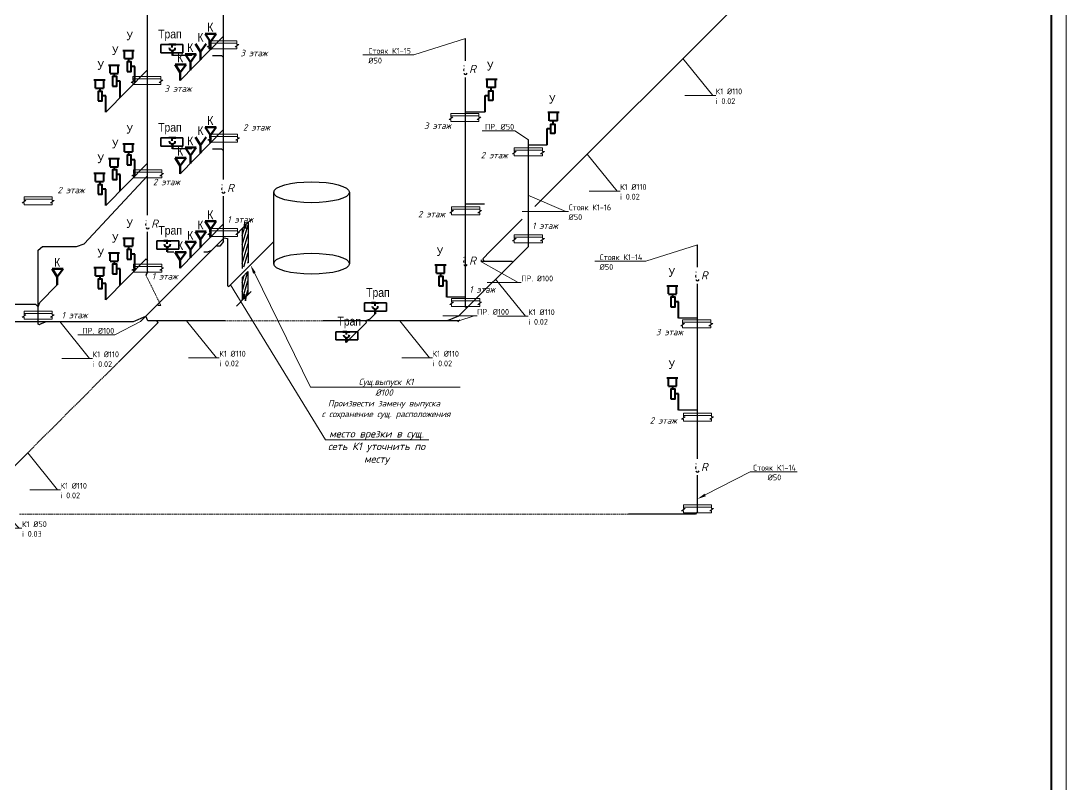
# Model space of a CAD drawing. Header units: millimetres. Extents: x -10178924 to 11692288, y -947381 to 58396.
# Drawn here: x -89466 to -53592, y -83167 to -56970 of the extents above; entities that cross this region are included whole.
import ezdxf
from ezdxf import colors
from ezdxf.entities.mleader import LeaderData, LeaderLine
from ezdxf.math import Vec2, Vec3

# ---------------------------------------------------------------- set-up
doc = ezdxf.new("R2010")
doc.units = ezdxf.units.MM
doc.linetypes.add('0000$0$__output[1-19]_edge001$0$DGN Style 3', pattern=[65.510846, 46.793461, -18.717385])
for name, color, linetype, lineweight in [('!К1', 32, 'Continuous', 30), ('_0', 7, 'Continuous', 25), ('_канализация', 7, 'Continuous', 70), ('Выноски ВК', 7, 'Continuous', 0), ('К1ку', 244, 'Continuous', 35), ('Перекрытие ВК', 7, 'Continuous', 20)]:
    doc.layers.add(name, color=color, linetype=linetype, lineweight=lineweight)
for name, color, linetype in [('_надписи канализация', 7, 'Continuous'), ('_надписи_вода', 7, 'Continuous'), ('PDF _Ramka', 7, 'Continuous'), ('сети', 3, 'Continuous'), ('Текст', 7, 'Continuous')]:
    doc.layers.add(name, color=color, linetype=linetype)
doc.styles.add('PDF ISOCPEUR', font='isocpeur.ttf')
doc.styles.add('STANDART2', font='arial.ttf')
doc.styles.add('ОЛЬГА', font='isocpeui.ttf', dxfattribs={"height": 280})

# ---------------------------------------------------------------- blocks, each defined once
blk = doc.blocks.new('dj plocica')
at = {"lineweight": 13}
for p, q in [((35.4, 0), (-35.4, 0)), ((-35.4, -9.2), (-35.4, 0)), ((35.4, -9.2), (35.4, 0)), ((-30.5, -9.2), (-39.8, -15.1)), ((-39.8, -15.1), (-35.4, -15.1)), ((-35.4, -5.8), (35.3, -5.8)), ((-35.4, -9.2), (-30.5, -9.2)), ((-35.4, -15.1), (-35.4, -20)), ((35.4, -20), (-35.4, -20)), ((40.2, -9.2), (30.9, -15.1)), ((30.9, -15.1), (35.4, -15.1)), ((35.4, -9.2), (40.2, -9.2)), ((35.4, -15.1), (35.4, -20))]:
    blk.add_line(p, q, dxfattribs=at)
blk = doc.blocks.new('Рамка')
at = {"layer": 'PDF _Ramka', "lineweight": 20}
blk.add_lwpolyline([(100287, -596749), (100287, -512657), (-18603, -512657), (-18603, -596749)], close=True, dxfattribs=at)
at = {"layer": 'PDF _Ramka', "lineweight": 40}
blk.add_lwpolyline([(99787, -513153), (-16604, -513153), (-16604, -596246), (99787, -596246)], close=True, dxfattribs=at)
blk = doc.blocks.new('_None')

msp = doc.modelspace()

# ---------------------------------------------------------------- hatches: boundary and pattern name
at = {"layer": '_надписи канализация'}
h = msp.add_hatch(dxfattribs=at)
h.set_pattern_fill('ANSI31', color=256, scale=50, angle=-75, style=0)
h.set_pattern_definition([(73.833235, (-196103.43, -176135.92), (-97.214124, -17.839124), [])])
h.paths.add_polyline_path([(-81738.9, -63959.5), (-81669.1, -63889.7), (-81669.1, -65268.9), (-81869.3, -65469), (-81869.3, -64089.9), (-81792.3, -64012.9), (-81776.9, -63872.3), (-81762.8, -64024.6), (-81762.8, -64050.9)])
h.paths.add_polyline_path([(-81873.5, -65773.2), (-81673.4, -65573.1), (-81673.2, -65573), (-81673.4, -66361.3), (-81744.6, -66431.5), (-81776.7, -66342), (-81796.5, -66484.4), (-81873.5, -66561.5)])

# ---------------------------------------------------------------- linework, layer by layer
at = {"layer": '!К1'}
for p, q in [((-63806, -55322.6), (-71828.6, -63345)), ((-83998.4, -59011.9, 1788.3), (-82509.2, -57494.4)), ((-83604.1, -58156.2), (-84265.9, -58156.2)), ((-86552, -60107.8, 1724.7), (-85115.7, -58644.3)), ((-74202.4, -60089.7, -0.2), (-73528.9, -60089.7, -0.2)), ((-83998.3, -62215.4, 1788.3), (-82509, -60698)), ((-72047.9, -61228.9), (-71400.2, -61228.9)), ((-83604.1, -61359.7), (-84265.9, -61359.7)), ((-86552, -63311.4, 1724.7), (-85115.7, -61847.8)), ((-74202.4, -63252.1), (-73554.7, -63252.1)), ((-72264.9, -63781.3), (-73360.9, -64877.2)), ((-83998.3, -65453.1, 1788.3), (-82509, -63935.6)), ((-82873.5, -64805), (-82489.9, -64421.3)), ((-82334.5, -66084.9), (-80789.8, -64540.2)), ((-85355.8, -67291), (-82873.5, -64805)), ((-84443.1, -64895.1), (-84214.1, -64895.1)), ((-83186.7, -64895.1), (-83044, -64895.1)), ((-83044, -64895.1), (-82906.9, -64838.3)), ((-82740.9, -64703), (-82750.6, -64682.1)), ((-82642.8, -64703), (-82740.9, -64703)), ((-72047.9, -64708.4), (-74440.6, -67101.1)), ((-73360.9, -64877.2), (-73615.4, -65131.8)), ((-86552, -66549, 1724.7), (-85171.8, -65142.6, 67.3)), ((-73697.4, -65215.3), (-72609.6, -65215.2)), ((-73615.4, -65131.8), (-73580.9, -65215.3)), ((-72609.6, -65215.2), (-72593.5, -65254.1)), ((-88813.8, -66637.2, 2760.3), (-88219.2, -66031.2, 2046.2)), ((-84766.8, -66743.6), (-84780.1, -66711.5)), ((-74202.4, -66457.7), (-74850.1, -66457.7)), ((-84658.1, -66743.6), (-84766.8, -66743.6)), ((-77311.7, -67029.5), (-77489.9, -67207.7)), ((-93229.2, -67284.7), (-85598.5, -67284.6)), ((-88823.5, -67398.9, 957.6), (-88797.3, -67373.3)), ((-88797.3, -67373.3), (-88583.2, -67284.6)), ((-86104.1, -68667.7), (-84758.1, -67321.7)), ((-85598.5, -67284.6), (-85173.1, -67108.4)), ((-85109, -67263.2), (-85173.1, -67108.4)), ((-82452.3, -67263.2), (-85109, -67263.2)), ((-74437.1, -67263.1), (-79086.5, -67263.2)), ((-78296.3, -68014.6), (-77600.9, -67319.3)), ((-77489.9, -67207.7), (-77624.1, -67263.2)), ((-77600.9, -67319.3), (-77624.1, -67263.2)), ((-74440.6, -67101.1), (-74831.8, -67263.1)), ((-66244.8, -67172.6, -0.2), (-66892.5, -67172.6, -0.2)), ((-66244.8, -70334.9), (-66892.5, -70334.9)), ((-93798.7, -76362.2), (-89231.7, -71795.2)), ((-66310, -73901.5), (-68609.6, -73901.5))]:
    msp.add_line(p, q, dxfattribs=at)
for points in [[(-82509.2, -57927.4), (-82509.2, -54723.9)], [(-85115.9, -59150.1), (-85115.9, -55946.5)], [(-74202.6, -60421.8), (-74202.6, -57575.8)], [(-82509, -61131), (-82509, -57927.4)], [(-82894.5, -58156.2), (-82577, -58156.2), (-82509, -58226.8)], [(-85115.7, -62353.6), (-85115.7, -59150.1)], [(-74202.4, -63625.4), (-74202.4, -60421.8)], [(-82509, -64545.8), (-82509, -61131)], [(-72047.9, -61602.3), (-72047.9, -61056.9)], [(-82894.5, -61359.7), (-82577, -61359.7), (-82509, -61430.4)], [(-72047.9, -64708.4), (-72047.9, -61602.3)], [(-85115.7, -65557.2), (-85115.7, -62353.6)], [(-82509, -64545.8), (-82642.8, -64703)], [(-82489.9, -64421.3), (-82379.4, -64442.5), (-82379.4, -66063.8), (-82334.5, -66084.9)], [(-66245, -67504.7), (-66245, -64658.7)], [(-73662.1, -65179.9), (-73732.8, -65250.6)], [(-85115.9, -65591.3), (-85179.5, -65683.1)], [(-85115.7, -65557.2), (-85115.9, -65591.3)], [(-74202.4, -66793.8), (-74146.7, -66807.2)], [(-74202.4, -66863.1), (-74202.4, -66862.9)], [(-84758.1, -67321.7), (-84805.7, -67263.2)], [(-74401.7, -67227.8), (-74472.5, -67298.5)], [(-66244.8, -70708.3), (-66244.8, -67504.7)], [(-66244.8, -73812.7), (-66244.8, -70708.3)], [(-66244.8, -73812.7), (-66310, -73901.5)]]:
    msp.add_lwpolyline(points, dxfattribs=at)
for points, elevation in [([(-88874.8, -64838.6), (-88726.9, -64713.3)], 2833.4), ([(-88874.8, -67376.8), (-88874.8, -64838.6)], 2833.4), ([(-88726.9, -64713.3), (-87552.4, -64713.3)], 2833.4), ([(-87552.4, -64713.3), (-87289.7, -64625.4)], 2833.4), ([(-85171.8, -65142.6), (-85115.7, -65206.3)], 67.3), ([(-88958.2, -66699.3), (-91471.2, -66699.3)], 2833.4), ([(-88874.8, -66782.9), (-88958.2, -66699.3)], 2833.4), ([(-88874.8, -66782.9), (-88813.8, -66637.2)], 2833.4), ([(-88823.5, -67398.9), (-88874.8, -67376.8)], 957.6)]:
    msp.add_lwpolyline(points, dxfattribs=dict(at, elevation=elevation))
at = {"layer": '!К1', "color": 7, "linetype": '0000$0$__output[1-19]_edge001$0$DGN Style 3', "lineweight": 13, "true_color": 0xffffff}
for points in [[(-85179.5, -65683.1), (-84658.1, -66743.6)], [(-82452.3, -67263.2), (-79086.5, -67263.2)], [(-86104.1, -68667.7), (-89231.7, -71795.2)], [(-89515.6, -73901.5), (-68609.6, -73901.5)]]:
    msp.add_lwpolyline(points, dxfattribs=at)
at = {"layer": '!К1'}
for centre in [(-74202.6, -58649.3), (-82509, -62732.8), (-85115.7, -63955.4), (-74202.4, -65227.2), (-66245, -65732.2), (-66244.8, -72310.1)]:
    msp.add_circle(centre, 56.6, dxfattribs=at)
for centre in [(-74202.6, -58481.5), (-82509, -62565), (-85115.7, -63787.6), (-74202.4, -65059.4), (-66245, -65564.4), (-66244.8, -72142.3)]:
    msp.add_arc(centre, 57.1, 191.71386, 348.28614, dxfattribs=at)
at = {"color": 3, "lineweight": 70}
for p, q in [((-82963.7, -57957.6, 545.8), (-82963.7, -57685.1, 545.8)), ((-83302.1, -58302.3, 952.1), (-83302.1, -58029.9, 952.1)), ((-83650.2, -58657.1, 1370.2), (-83650.2, -58384.7, 1370.2)), ((-83998.4, -59011.9, 1788.3), (-83998.4, -58739.5, 1788.3)), ((-82963.6, -61161.1, 545.8), (-82963.6, -60888.7, 545.8)), ((-83301.9, -61505.9, 952.1), (-83301.9, -61233.5, 952.1)), ((-83650.1, -61860.7, 1370.2), (-83650.1, -61588.3, 1370.2)), ((-83998.3, -62215.4, 1788.3), (-83998.3, -61943, 1788.3)), ((-82963.6, -64398.8, 545.8), (-82963.6, -64126.3, 545.8)), ((-83301.9, -64743.5, 952.1), (-83301.9, -64471.1, 952.1)), ((-83650.1, -65098.3, 1370.2), (-83650.1, -64825.9, 1370.2)), ((-83998.3, -65453.1, 1788.3), (-83998.3, -65180.7, 1788.3)), ((-88219.2, -66031.2, 2046.2), (-88219.2, -65758.8, 2046.2))]:
    msp.add_line(p, q, dxfattribs=at)
at = {"color": 3, "lineweight": 40}
for p, q in [((-84148.8, -57779.3), (-84386.9, -57779.3)), ((-84287.1, -57779.3), (-84148.8, -57779.3)), ((-84268.5, -57879.1), (-84268.5, -57779.3)), ((-84148.8, -60982.9), (-84386.9, -60982.9)), ((-84287.1, -60982.9), (-84148.8, -60982.9)), ((-84268.5, -61082.6), (-84268.5, -60982.9)), ((-84421.9, -64518.3), (-84560.1, -64518.3)), ((-84560.1, -64518.3), (-84322.1, -64518.3)), ((-84440.4, -64618.1), (-84440.4, -64518.3)), ((-77290.6, -66652.6), (-77428.8, -66652.6)), ((-77428.8, -66652.6), (-77190.8, -66652.6)), ((-77309.1, -66752.4), (-77309.1, -66652.6)), ((-78275.1, -67637.8), (-78413.3, -67637.8)), ((-78413.3, -67637.8), (-78175.3, -67637.8)), ((-78293.6, -67737.5), (-78293.6, -67637.8))]:
    msp.add_line(p, q, dxfattribs=at)
at = {"color": 3, "lineweight": 70, "ltscale": 14.285714}
for p, q in [((-84265.9, -58156.2), (-84265.9, -57990)), ((-84265.9, -61359.7), (-84265.9, -61193.6)), ((-84443.1, -64895.1), (-84443.1, -64729)), ((-77311.7, -67029.5), (-77311.7, -66863.3)), ((-78296.3, -68014.6), (-78296.3, -67848.4))]:
    msp.add_line(p, q, dxfattribs=at)
for p, q in [((-80789.8, -65303.1), (-80789.8, -62852.9)), ((-78190.1, -62852.9), (-78190.1, -65303.1))]:
    msp.add_line(p, q)
at = {"color": 3, "lineweight": 40}
for centre, start, end in [((-84270, -57885.3), 180.08249, 357.42172), ((-84270, -61088.9), 180.08249, 357.42172), ((-84439, -64624.3), 182.57828, 359.91751), ((-77307.7, -66758.6), 182.57828, 359.91751), ((-78292.2, -67743.7), 182.57828, 359.91751)]:
    msp.add_arc(centre, 104.5, start, end, dxfattribs=at)
for centre in [(-79489.9, -62852.9), (-79489.9, -65303.1)]:
    msp.add_ellipse(centre, major_axis=(1299.9, 0), ratio=0.2763423)
at = {"layer": '_надписи канализация'}
for p, q in [((-81554.9, -63775.4), (-81740.5, -63961.1)), ((-81792.2, -64012.8), (-82059.4, -64280)), ((-81869.3, -64089.9), (-81869.3, -65469)), ((-81792.2, -64011.8), (-81776.9, -63872.3)), ((-81755.7, -64100.6), (-81776.9, -63872.3)), ((-81740.5, -63961.1), (-81755.7, -64100.6)), ((-81669.1, -63889.7), (-81669.1, -65268.9)), ((-81673.4, -65573.1), (-81873.5, -65773.2)), ((-81673.4, -65573.1), (-81673.4, -66361.4)), ((-81873.5, -65773.2), (-81873.5, -66561.5)), ((-81797.7, -66490.5), (-81782.4, -66350.9)), ((-81761.2, -66579.2), (-81782.4, -66350.9)), ((-81560.3, -66254.1), (-81745.9, -66439.7)), ((-81797.7, -66491.4), (-82064.9, -66758.6)), ((-81745.9, -66439.7), (-81761.2, -66579.2))]:
    msp.add_line(p, q, dxfattribs=at)
at = {"layer": 'К1ку', "color": 3, "lineweight": 40}
for p, q in [((-85965.1, -57983.2, 530), (-85578.9, -57983.2, 530)), ((-85905.1, -58262.9, 530), (-85905.1, -57989.8, 530)), ((-85628.8, -58262.9, 530), (-85628.8, -57989.8, 530)), ((-85905.2, -58265.9, 530), (-85632.1, -58265.9, 530)), ((-85755.6, -58381.4, 530), (-85755.6, -58276.9, 530)), ((-86462.6, -58490.1, 1127.4), (-86076.3, -58490.1, 1127.4)), ((-86402.6, -58769.8, 1127.4), (-86402.6, -58496.7, 1127.4)), ((-86402.6, -58772.8, 1127.4), (-86129.6, -58772.8, 1127.4)), ((-86253.1, -58888.3, 1127.4), (-86253.1, -58783.8, 1127.4)), ((-86126.2, -58769.8, 1127.4), (-86126.2, -58496.7, 1127.4)), ((-85557.1, -58532.2, 530), (-85670.6, -58532.2, 530)), ((-85557.1, -59094, 530), (-85557.1, -58532.2, 530)), ((-86960.1, -58997, 1724.7), (-86573.8, -58997, 1724.7)), ((-86900.1, -59276.7, 1724.7), (-86900.1, -59003.7, 1724.7)), ((-86623.7, -59276.7, 1724.7), (-86623.7, -59003.7, 1724.7)), ((-86054.5, -59039.1, 1127.4), (-86168.1, -59039.1, 1127.4)), ((-86054.5, -59600.9, 1127.4), (-86054.5, -59039.1, 1127.4)), ((-73120.9, -58978.9, -0.2), (-73507.1, -58978.9, -0.2)), ((-73457.2, -59258.6, -0.2), (-73457.2, -58985.6, -0.2)), ((-73180.8, -59258.6, -0.2), (-73180.8, -58985.6, -0.2)), ((-86900.1, -59279.7, 1724.7), (-86627.1, -59279.7, 1724.7)), ((-86750.6, -59395.2, 1724.7), (-86750.6, -59290.7, 1724.7)), ((-86552, -59546, 1724.7), (-86665.6, -59546, 1724.7)), ((-86552, -60107.8, 1724.7), (-86552, -59546, 1724.7)), ((-73528.9, -60089.7, -0.2), (-73528.9, -59527.9, -0.2)), ((-73528.9, -59527.9, -0.2), (-73415.3, -59527.9, -0.2)), ((-73180.8, -59261.7, -0.2), (-73453.8, -59261.7, -0.2)), ((-73330.3, -59377.2, -0.2), (-73330.3, -59272.6, -0.2)), ((-70992.2, -60118.1), (-71378.4, -60118.1)), ((-71328.5, -60397.8), (-71328.5, -60124.8)), ((-71052.2, -60397.8), (-71052.2, -60124.8)), ((-71052.1, -60400.9), (-71325.1, -60400.9)), ((-71201.6, -60516.4), (-71201.6, -60411.8)), ((-71400.2, -61228.9), (-71400.2, -60667.1)), ((-71400.2, -60667.1), (-71286.7, -60667.1)), ((-85965.1, -61186.8, 530), (-85578.9, -61186.8, 530)), ((-85905.1, -61466.5, 530), (-85905.1, -61193.4, 530)), ((-85628.8, -61466.5, 530), (-85628.8, -61193.4, 530)), ((-86462.6, -61693.7, 1127.4), (-86076.3, -61693.7, 1127.4)), ((-86402.6, -61973.4, 1127.4), (-86402.6, -61700.3, 1127.4)), ((-86126.2, -61973.4, 1127.4), (-86126.2, -61700.3, 1127.4)), ((-85905.2, -61469.5, 530), (-85632.1, -61469.5, 530)), ((-85755.6, -61585, 530), (-85755.6, -61480.5, 530)), ((-86402.6, -61976.4, 1127.4), (-86129.6, -61976.4, 1127.4)), ((-86253.1, -62091.9, 1127.4), (-86253.1, -61987.4, 1127.4)), ((-85557.1, -61735.7, 530), (-85670.6, -61735.7, 530)), ((-85557.1, -62297.5, 530), (-85557.1, -61735.7, 530)), ((-86960.1, -62200.6, 1724.7), (-86573.8, -62200.6, 1724.7)), ((-86900.1, -62480.3, 1724.7), (-86900.1, -62207.2, 1724.7)), ((-86623.7, -62480.3, 1724.7), (-86623.7, -62207.2, 1724.7)), ((-86054.5, -62242.6, 1127.4), (-86168.1, -62242.6, 1127.4)), ((-86054.5, -62804.4, 1127.4), (-86054.5, -62242.6, 1127.4)), ((-86900.1, -62483.3, 1724.7), (-86627.1, -62483.3, 1724.7)), ((-86750.6, -62598.8, 1724.7), (-86750.6, -62494.3, 1724.7)), ((-86552, -62749.6, 1724.7), (-86665.6, -62749.6, 1724.7)), ((-86552, -63311.4, 1724.7), (-86552, -62749.6, 1724.7)), ((-85965.1, -64424.4, 530), (-85578.9, -64424.4, 530)), ((-85905.1, -64704.1, 530), (-85905.1, -64431.1, 530)), ((-85628.8, -64704.1, 530), (-85628.8, -64431.1, 530)), ((-86462.6, -64931.3, 1127.4), (-86076.3, -64931.3, 1127.4)), ((-85905.2, -64707.1, 530), (-85632.1, -64707.1, 530)), ((-85755.6, -64822.6, 530), (-85755.6, -64718.1, 530)), ((-86402.6, -65211, 1127.4), (-86402.6, -64938, 1127.4)), ((-86402.6, -65214, 1127.4), (-86129.6, -65214, 1127.4)), ((-86253.1, -65329.6, 1127.4), (-86253.1, -65225, 1127.4)), ((-86126.2, -65211, 1127.4), (-86126.2, -64938, 1127.4)), ((-85557.1, -64973.4, 530), (-85670.6, -64973.4, 530)), ((-85557.1, -65535.2, 530), (-85557.1, -64973.4, 530)), ((-86960.1, -65438.2, 1724.7), (-86573.8, -65438.2, 1724.7)), ((-86900.1, -65717.9, 1724.7), (-86900.1, -65444.9, 1724.7)), ((-86623.7, -65717.9, 1724.7), (-86623.7, -65444.9, 1724.7)), ((-86054.5, -65480.3, 1127.4), (-86168.1, -65480.3, 1127.4)), ((-86054.5, -66042.1, 1127.4), (-86054.5, -65480.3, 1127.4)), ((-75258.1, -65346.9), (-74871.9, -65346.9)), ((-75198.2, -65629.7), (-74925.1, -65629.7)), ((-75198.1, -65626.6), (-75198.1, -65353.6)), ((-75048.6, -65745.2), (-75048.6, -65640.6)), ((-74921.8, -65626.6), (-74921.8, -65353.6)), ((-86900.1, -65720.9, 1724.7), (-86627.1, -65720.9, 1724.7)), ((-86750.6, -65836.5, 1724.7), (-86750.6, -65731.9, 1724.7)), ((-86552, -65987.2, 1724.7), (-86665.6, -65987.2, 1724.7)), ((-86552, -66549, 1724.7), (-86552, -65987.2, 1724.7)), ((-74850.1, -65895.9), (-74963.6, -65895.9)), ((-74850.1, -66457.7), (-74850.1, -65895.9)), ((-67300.5, -66061.8, -0.2), (-66914.3, -66061.8, -0.2)), ((-67240.6, -66344.5, -0.2), (-66967.6, -66344.5, -0.2)), ((-67240.5, -66341.5, -0.2), (-67240.5, -66068.4, -0.2)), ((-67091.1, -66460, -0.2), (-67091.1, -66355.5, -0.2)), ((-66964.2, -66341.5, -0.2), (-66964.2, -66068.4, -0.2)), ((-66892.5, -66610.8, -0.2), (-67006, -66610.8, -0.2)), ((-66892.5, -67172.6, -0.2), (-66892.5, -66610.8, -0.2)), ((-67300.5, -69224.1), (-66914.3, -69224.1)), ((-67240.5, -69503.8), (-67240.5, -69230.8)), ((-66964.2, -69503.8), (-66964.2, -69230.8)), ((-67240.6, -69506.9), (-66967.6, -69506.9)), ((-67091.1, -69622.4), (-67091.1, -69517.8)), ((-66892.5, -69773.1), (-67006, -69773.1)), ((-66892.5, -70334.9), (-66892.5, -69773.1))]:
    msp.add_line(p, q, dxfattribs=at)
at = {"layer": 'К1ку', "color": 7, "lineweight": 35, "ltscale": 33.333333}
for p, q in [((-84662.2, -57779.3), (-84662.2, -58061)), ((-83908.3, -57779.3), (-84661.4, -57779.3)), ((-83908.3, -58061), (-84661.4, -58061)), ((-83909.1, -57779.3), (-83909.1, -58061)), ((-84662.2, -60982.9), (-84662.2, -61264.6)), ((-83908.3, -60982.9), (-84661.4, -60982.9)), ((-83909.1, -60982.9), (-83909.1, -61264.6)), ((-83908.3, -61264.6), (-84661.4, -61264.6)), ((-84800.6, -64518.3), (-84047.6, -64518.3)), ((-84799.8, -64518.3), (-84799.8, -64800)), ((-84046.7, -64518.3), (-84046.7, -64800)), ((-84800.6, -64800), (-84047.6, -64800)), ((-77669.3, -66652.6), (-76916.2, -66652.6)), ((-77668.5, -66652.6), (-77668.5, -66934.3)), ((-76915.4, -66652.6), (-76915.4, -66934.3)), ((-77669.3, -66934.3), (-76916.2, -66934.3)), ((-78653.8, -67637.8), (-77900.8, -67637.8)), ((-78653, -67637.8), (-78653, -67919.5)), ((-77899.9, -67637.8), (-77899.9, -67919.5)), ((-78653.8, -67919.5), (-77900.8, -67919.5))]:
    msp.add_line(p, q, dxfattribs=at)
at = {"layer": 'К1ку', "color": 3, "lineweight": 40}
for points, elevation in [([(-85823.3, -58702.9), (-85676.7, -58702.9), (-85676.7, -58375.4), (-85823.3, -58375.4)], 530), ([(-86320.8, -59209.8), (-86174.2, -59209.8), (-86174.2, -58882.4), (-86320.8, -58882.4)], 1127.4), ([(-86818.2, -59716.7), (-86671.6, -59716.7), (-86671.6, -59389.3), (-86818.2, -59389.3)], 1724.7), ([(-73262.7, -59698.7), (-73409.3, -59698.7), (-73409.3, -59371.2), (-73262.7, -59371.2)], -0.2), ([(-85823.3, -61906.5), (-85676.7, -61906.5), (-85676.7, -61579), (-85823.3, -61579)], 530), ([(-86320.8, -62413.4), (-86174.2, -62413.4), (-86174.2, -62085.9), (-86320.8, -62085.9)], 1127.4), ([(-86818.2, -62920.3), (-86671.6, -62920.3), (-86671.6, -62592.8), (-86818.2, -62592.8)], 1724.7), ([(-85823.3, -65144.1), (-85676.7, -65144.1), (-85676.7, -64816.7), (-85823.3, -64816.7)], 530), ([(-86320.8, -65651.1), (-86174.2, -65651.1), (-86174.2, -65323.6), (-86320.8, -65323.6)], 1127.4), ([(-86818.2, -66158), (-86671.6, -66158), (-86671.6, -65830.5), (-86818.2, -65830.5)], 1724.7), ([(-67158.7, -66781.5), (-67012.1, -66781.5), (-67012.1, -66454), (-67158.7, -66454)], -0.2)]:
    msp.add_lwpolyline(points, close=True, dxfattribs=dict(at, elevation=elevation))
for points in [[(-71134, -60837.9), (-71280.6, -60837.9), (-71280.6, -60510.4), (-71134, -60510.4)], [(-75116.3, -66066.7), (-74969.7, -66066.7), (-74969.7, -65739.2), (-75116.3, -65739.2)], [(-67158.7, -69943.9), (-67012.1, -69943.9), (-67012.1, -69616.4), (-67158.7, -69616.4)]]:
    msp.add_lwpolyline(points, close=True, dxfattribs=at)
at = {"layer": 'сети', "color": 3, "lineweight": 70}
for p, q in [((-83475.1, -57753.4, 952.1), (-83302.1, -58029.9, 952.1)), ((-83302.1, -58029.9, 952.1), (-83101.4, -57753.4, 952.1)), ((-83136.7, -57408.6, 545.8), (-82963.7, -57685.1, 545.8)), ((-82763, -57408.6, 545.8), (-83136.7, -57408.6, 545.8)), ((-82963.7, -57685.1, 545.8), (-82763, -57408.6, 545.8)), ((-83823.3, -58108.1, 1370.2), (-83650.2, -58384.7, 1370.2)), ((-83449.5, -58108.1, 1370.2), (-83823.3, -58108.1, 1370.2)), ((-83650.2, -58384.7, 1370.2), (-83449.5, -58108.1, 1370.2)), ((-84171.4, -58462.9, 1788.3), (-83998.4, -58739.5, 1788.3)), ((-83797.7, -58462.9, 1788.3), (-84171.4, -58462.9, 1788.3)), ((-83998.4, -58739.5, 1788.3), (-83797.7, -58462.9, 1788.3)), ((-83136.6, -60612.2, 545.8), (-82963.6, -60888.7, 545.8)), ((-82762.9, -60612.2, 545.8), (-83136.6, -60612.2, 545.8)), ((-82963.6, -60888.7, 545.8), (-82762.9, -60612.2, 545.8)), ((-83474.9, -60956.9, 952.1), (-83301.9, -61233.5, 952.1)), ((-83301.9, -61233.5, 952.1), (-83101.2, -60956.9, 952.1)), ((-83823.1, -61311.7, 1370.2), (-83650.1, -61588.3, 1370.2)), ((-83449.4, -61311.7, 1370.2), (-83823.1, -61311.7, 1370.2)), ((-83650.1, -61588.3, 1370.2), (-83449.4, -61311.7, 1370.2)), ((-84171.3, -61666.5, 1788.3), (-83998.3, -61943, 1788.3)), ((-83797.6, -61666.5, 1788.3), (-84171.3, -61666.5, 1788.3)), ((-83998.3, -61943, 1788.3), (-83797.6, -61666.5, 1788.3)), ((-83136.6, -63849.8, 545.8), (-82963.6, -64126.3, 545.8)), ((-82762.9, -63849.8, 545.8), (-83136.6, -63849.8, 545.8)), ((-82963.6, -64126.3, 545.8), (-82762.9, -63849.8, 545.8)), ((-83474.9, -64194.6, 952.1), (-83301.9, -64471.1, 952.1)), ((-83101.2, -64194.6, 952.1), (-83474.9, -64194.6, 952.1)), ((-83301.9, -64471.1, 952.1), (-83101.2, -64194.6, 952.1)), ((-83823.1, -64549.3, 1370.2), (-83650.1, -64825.9, 1370.2)), ((-83449.4, -64549.3, 1370.2), (-83823.1, -64549.3, 1370.2)), ((-83650.1, -64825.9, 1370.2), (-83449.4, -64549.3, 1370.2)), ((-84171.3, -64904.1, 1788.3), (-83998.3, -65180.7, 1788.3)), ((-83797.6, -64904.1, 1788.3), (-84171.3, -64904.1, 1788.3)), ((-83998.3, -65180.7, 1788.3), (-83797.6, -64904.1, 1788.3)), ((-88392.2, -65482.3, 2046.2), (-88219.2, -65758.8, 2046.2)), ((-88018.5, -65482.3, 2046.2), (-88392.2, -65482.3, 2046.2)), ((-88219.2, -65758.8, 2046.2), (-88018.5, -65482.3, 2046.2))]:
    msp.add_line(p, q, dxfattribs=at)

# ---------------------------------------------------------------- block references
at = {"layer": 'Перекрытие ВК', "ltscale": 10, "xscale": 13.65, "yscale": 13.65, "zscale": 13.65}
for p in [(-82534.9, -57654.4), (-85141.6, -58877.1), (-74228.3, -60148.8), (-82509, -60858), (-72047.9, -61329.3), (-85115.7, -62080.6), (-88874.8, -63010, 2833.4), (-74202.4, -63352.4), (-82509.2, -64095.7), (-72047.9, -64312.5), (-85115.9, -65318.3), (-74202.4, -66498.3), (-88874.9, -66932.1, 2833.4), (-66270.7, -67231.7), (-66244.8, -70435.3), (-66244.8, -73581.2)]:
    msp.add_blockref('dj plocica', p, dxfattribs=at)

# ---------------------------------------------------------------- texts
at = {"layer": '_надписи_вода', "char_height": 220, "width": 1580.673, "attachment_point": 2, "rotation": 360, "line_spacing_factor": 0.8, "style": 'ОЛЬГА'}
for s, insert in [('3 этаж', (-81469.2, -57963.7)), ('3 этаж', (-84075.9, -59186.3)), ('2 этаж', (-81381.9, -60513.8)), ('3 этаж', (-75164.9, -60458.1)), ('2 этаж', (-73222.9, -61469.4)), ('2 этаж', (-84472, -62389.6)), ('2 этаж', (-87747.7, -62665.8, 2833.4)), ('2 этаж', (-75377.4, -63492.6)), ('1 этаж', (-81940.8, -63674.7)), ('1 этаж', (-71479.5, -63891.6)), ('1 этаж', (-84531.9, -65626.9)), ('1 этаж', (-73634.1, -66077.4)), ('1 этаж', (-87626.8, -66957.3, 2833.4)), ('3 этаж', (-67207.3, -67541)), ('2 этаж', (-67419.8, -70575.4))]:
    msp.add_mtext(s, dxfattribs=dict(at, insert=insert))
at = {"layer": 'К1ку', "color": 0, "style": 'STANDART2', "width": 0.85}
for p in [(-85848.1, -57634.4, 1992.8), (-86345.6, -58141.3, 2590.2), (-86843, -58648.2, 3187.6), (-73474.6, -58670.6, -0.2), (-71345.9, -59809.8), (-85848.1, -60838, 1992.8), (-86345.6, -61344.9, 2590.2), (-86843, -61851.8, 3187.6), (-85848.1, -64075.6, 1992.8), (-86345.6, -64582.5, 2590.2), (-86843, -65089.4, 3187.6), (-75200.6, -65038.6), (-67243, -65753.5, -0.2), (-67243, -68915.8)]:
    msp.add_text('У', height=300, dxfattribs=at).set_placement(p)
at = {"layer": 'Текст', "color": 0, "style": 'STANDART2', "width": 0.85}
for s, p in [('К', (-83068.4, -57336.3, 545.8)), ('Трап', (-84754.4, -57569.2)), ('К', (-83406.7, -57681.1, 952.1)), ('К', (-83754.9, -58035.8, 1370.2)), ('К', (-84103.1, -58390.6, 1788.3)), ('К', (-83068.2, -60539.9, 545.8)), ('Трап', (-84754.4, -60772.7)), ('К', (-83406.6, -60884.7, 952.1)), ('К', (-83754.8, -61239.4, 1370.2)), ('К', (-84102.9, -61594.2, 1788.3)), ('К', (-83068.2, -63777.5, 545.8)), ('К', (-83406.6, -64122.3, 952.1)), ('К', (-83754.8, -64477, 1370.2)), ('К', (-84102.9, -64831.8, 1788.3)), ('К', (-88323.9, -65410, 2046.2)), ('Трап', (-77614.8, -66442.5)), ('Трап', (-78599.4, -67427.6))]:
    msp.add_text(s, height=300, dxfattribs=at).set_placement(p)

# ---------------------------------------------------------------- leaders
at = {"layer": '_надписи канализация'}
ml = msp.add_multileader_mtext('Standard', dxfattribs=at)
ml.set_content(' Сущ.выпуск К1\\P\\pxqc;%%C100\\PПроизвести замену выпуска\\P с сохранение сущ. расположения', color=256, style='ОЛЬГА')
ml.set_leader_properties(lineweight=13)
ml.build(insert=Vec2(0, 0))
ml.multileader.update_dxf_attribs({"text_left_attachment_type": 6, "text_right_attachment_type": 6, "dogleg_length": 100, "arrow_head_size": 300})
ctx = ml.context
ctx.base_point, ctx.char_height, ctx.arrow_head_size, ctx.landing_gap_size, ctx.plane_origin = Vec3(-79424.7, -69537.5), 220, 300, 0.09, Vec3(-737076.3, -715060.5)
ctx.left_attachment, ctx.right_attachment, ctx.text_align_type = 6, 6, 1
notes = []
notes.append((ctx, [(0, (1, 1, 0), (-79524.7, -69537.5), (1, 0), 100, [(0, [(-81583.2, -65352.7)], 0, [])])]))
ctx.mtext.insert, ctx.mtext.alignment, ctx.mtext.flow_direction = Vec3(-77002.1, -69251.5), 2, 5
ml = msp.add_multileader_mtext('Standard', dxfattribs=at)
ml.set_content('место врезки в сущ. сеть К1 уточнить по месту', color=256, style='ОЛЬГА')
ml.set_leader_properties(lineweight=13)
ml.set_arrow_properties(name='NONE')
ml.build(insert=Vec2(0, 0))
ml.multileader.update_dxf_attribs({"text_left_attachment_type": 6, "text_right_attachment_type": 6, "dogleg_length": 100, "arrow_head_size": 300})
ctx = ml.context
ctx.base_point, ctx.char_height, ctx.arrow_head_size, ctx.landing_gap_size, ctx.plane_origin = Vec3(-78913, -71348.3), 260, 300, 0.09, Vec3(-89949.2, -66967.7)
ctx.left_attachment, ctx.right_attachment, ctx.text_align_type = 6, 6, 1
notes.append((ctx, [(0, (1, 1, 0), (-79013, -71348.3), (1, 0), 100, [(0, [(-82275, -66025.4)], 0, [])])]))
ctx.mtext.insert, ctx.mtext.width, ctx.mtext.alignment, ctx.mtext.flow_direction = Vec3(-77259.8, -71010.3), 3415.784, 2, 5
at = {"layer": 'Выноски ВК', "ltscale": 50}
ml = msp.add_multileader_mtext('Standard', dxfattribs=at)
ml.set_content('К1 %%C110\\Pi 0.02', color=256, style='PDF ISOCPEUR')
ml.set_leader_properties(color=256, linetype='ByLayer', lineweight=-1)
ml.set_arrow_properties(name='NONE')
ml.build(insert=Vec2(0, 0))
ml.multileader.update_dxf_attribs({"text_left_attachment_type": 6, "text_right_attachment_type": 6, "dogleg_length": 100, "arrow_head_size": 300})
ctx = ml.context
ctx.base_point, ctx.char_height, ctx.arrow_head_size, ctx.landing_gap_size, ctx.plane_origin = Vec3(-65617.3, -59529), 200, 300, 0, Vec3(-73987.5, -54545.1)
ctx.left_attachment, ctx.right_attachment = 6, 6
notes.append((ctx, [(0, (1, 1, 0), (-65717.3, -59529), (1, 0), 100, [(1, [(-66743.2, -58257.3)], 0, [])])]))
ctx.mtext.insert, ctx.mtext.flow_direction = Vec3(-65617.3, -59289), 5
ml = msp.add_multileader_mtext('Standard', dxfattribs=at)
ml.set_content('ПР. %%C50', color=256, style='PDF ISOCPEUR')
ml.set_leader_properties(color=256, linetype='ByLayer', lineweight=-1)
ml.set_arrow_properties(name='NONE')
ml.build(insert=Vec2(0, 0))
ml.multileader.update_dxf_attribs({"text_left_attachment_type": 6, "text_right_attachment_type": 6, "dogleg_length": 100, "arrow_head_size": 300})
ctx = ml.context
ctx.base_point, ctx.char_height, ctx.arrow_head_size, ctx.landing_gap_size, ctx.plane_origin = Vec3(-73537.3, -60745.2, 840), 200, 300, 0, Vec3(-81399.4, -57427.3, 840)
ctx.left_attachment, ctx.right_attachment = 6, 6
notes.append((ctx, [(1, (1, 1, 0), (-72517.3, -60745.2, 840), (-1, 0), 100, [(1, [(-72047.9, -61056.9, 840)], 0, [])])]))
ctx.mtext.insert, ctx.mtext.flow_direction = Vec3(-73537.3, -60505.2, 840), 5
ml = msp.add_multileader_mtext('Standard', dxfattribs=at)
ml.set_content('К1 %%C110\\Pi 0.02', color=256, style='PDF ISOCPEUR')
ml.set_leader_properties(color=256, linetype='ByLayer', lineweight=-1)
ml.set_arrow_properties(name='NONE')
ml.build(insert=Vec2(0, 0))
ml.multileader.update_dxf_attribs({"text_left_attachment_type": 6, "text_right_attachment_type": 6, "dogleg_length": 100, "arrow_head_size": 300})
ctx = ml.context
ctx.base_point, ctx.char_height, ctx.arrow_head_size, ctx.landing_gap_size, ctx.plane_origin = Vec3(-68899.1, -62810.7), 200, 300, 0, Vec3(-77269.2, -57826.8)
ctx.left_attachment, ctx.right_attachment = 6, 6
notes.append((ctx, [(0, (1, 1, 0), (-68999.1, -62810.7), (1, 0), 100, [(1, [(-70024.9, -61539)], 0, [])])]))
ctx.mtext.insert, ctx.mtext.flow_direction = Vec3(-68899.1, -62570.7), 5
ml = msp.add_multileader_mtext('Standard', dxfattribs=at)
ml.set_content('Стояк К1-16\\P%%C50', color=256, style='PDF ISOCPEUR')
ml.set_leader_properties(color=256, linetype='ByLayer', lineweight=-1)
ml.set_arrow_properties(name='NONE')
ml.build(insert=Vec2(0, 0))
ml.multileader.update_dxf_attribs({"text_left_attachment_type": 6, "text_right_attachment_type": 6, "dogleg_length": 100, "arrow_head_size": 300})
ctx = ml.context
ctx.base_point, ctx.char_height, ctx.arrow_head_size, ctx.landing_gap_size, ctx.plane_origin = Vec3(-70665.4, -63511.3), 200, 300, 0, Vec3(-79309.7, -59235.6)
ctx.left_attachment, ctx.right_attachment = 6, 6
notes.append((ctx, [(0, (1, 1, 0), (-70765.4, -63511.3), (1, 0), 100, [(1, [(-72065.4, -62947.8)], 0, [])])]))
ctx.mtext.insert, ctx.mtext.flow_direction = Vec3(-70665.4, -63271.3), 5
ml = msp.add_multileader_mtext('Standard', dxfattribs=at)
ml.set_content('ПР. %%C100', color=256, style='PDF ISOCPEUR')
ml.set_leader_properties(color=256, linetype='ByLayer', lineweight=-1)
ml.set_arrow_properties(name='NONE')
ml.build(insert=Vec2(0, 0))
ml.multileader.update_dxf_attribs({"text_left_attachment_type": 6, "text_right_attachment_type": 6, "dogleg_length": 100, "arrow_head_size": 300})
ctx = ml.context
ctx.base_point, ctx.char_height, ctx.arrow_head_size, ctx.landing_gap_size, ctx.plane_origin = Vec3(-72292.4, -65950.6, 840), 200, 300, 0, Vec3(-83049, -61585.7, 840)
ctx.left_attachment, ctx.right_attachment = 6, 6
notes.append((ctx, [(0, (1, 1, 0), (-72392.4, -65950.6, 840), (1, 0), 100, [(1, [(-73697.4, -65215.3, 840)], 0, [])])]))
ctx.mtext.insert, ctx.mtext.flow_direction = Vec3(-72292.4, -65710.6, 840), 5
ml = msp.add_multileader_mtext('Standard', dxfattribs=at)
ml.set_content('К1 %%C110\\Pi 0.02', color=256, style='PDF ISOCPEUR')
ml.set_leader_properties(color=256, linetype='ByLayer', lineweight=-1)
ml.set_arrow_properties(name='NONE')
ml.build(insert=Vec2(0, 0))
ml.multileader.update_dxf_attribs({"text_left_attachment_type": 6, "text_right_attachment_type": 6, "dogleg_length": 100, "arrow_head_size": 300})
ctx = ml.context
ctx.base_point, ctx.char_height, ctx.arrow_head_size, ctx.landing_gap_size, ctx.plane_origin = Vec3(-72050.1, -67105.8), 200, 300, 0, Vec3(-80420.3, -62121.9)
ctx.left_attachment, ctx.right_attachment = 6, 6
notes.append((ctx, [(0, (1, 1, 0), (-72150.1, -67105.8), (1, 0), 100, [(1, [(-73176, -65834.1)], 0, [])])]))
ctx.mtext.insert, ctx.mtext.flow_direction = Vec3(-72050.1, -66865.8), 5
ml = msp.add_multileader_mtext('Standard', dxfattribs=at)
ml.set_content('ПР. %%C100', color=256, style='PDF ISOCPEUR')
ml.set_leader_properties(color=256, linetype='ByLayer', lineweight=-1)
ml.set_arrow_properties(name='NONE')
ml.build(insert=Vec2(0, 0))
ml.multileader.update_dxf_attribs({"text_left_attachment_type": 6, "text_right_attachment_type": 6, "dogleg_length": 100, "arrow_head_size": 300})
ctx = ml.context
ctx.base_point, ctx.char_height, ctx.arrow_head_size, ctx.landing_gap_size, ctx.plane_origin = Vec3(-73806.4, -67096.8, 840), 200, 300, 0, Vec3(-83788.6, -63633.6, 840)
ctx.left_attachment, ctx.right_attachment = 6, 6
notes.append((ctx, [(0, (1, 1, 0), (-73906.4, -67096.8, 840), (1, 0), 100, [(1, [(-74437.1, -67263.1, 840)], 0, [])])]))
ctx.mtext.insert, ctx.mtext.flow_direction = Vec3(-73806.4, -66856.8, 840), 5
ml = msp.add_multileader_mtext('Standard', dxfattribs=at)
ml.set_content('К1 %%C110\\Pi 0.02', color=256, style='PDF ISOCPEUR')
ml.set_leader_properties(color=256, linetype='ByLayer', lineweight=-1)
ml.set_arrow_properties(name='NONE')
ml.build(insert=Vec2(0, 0))
ml.multileader.update_dxf_attribs({"text_left_attachment_type": 6, "text_right_attachment_type": 6, "dogleg_length": 100, "arrow_head_size": 300})
ctx = ml.context
ctx.base_point, ctx.char_height, ctx.arrow_head_size, ctx.landing_gap_size, ctx.plane_origin = Vec3(-87007, -68555), 200, 300, 0, Vec3(-95377.2, -63571.1)
ctx.left_attachment, ctx.right_attachment = 6, 6
notes.append((ctx, [(0, (1, 1, 0), (-87107, -68555), (1, 0), 100, [(1, [(-88132.9, -67283.3)], 0, [])])]))
ctx.mtext.insert, ctx.mtext.flow_direction = Vec3(-87007, -68315), 5
ml = msp.add_multileader_mtext('Standard', dxfattribs=at)
ml.set_content('ПР. %%C100', color=256, style='PDF ISOCPEUR')
ml.set_leader_properties(color=256, linetype='ByLayer', lineweight=-1)
ml.set_arrow_properties(name='NONE')
ml.build(insert=Vec2(0, 0))
ml.multileader.update_dxf_attribs({"text_left_attachment_type": 6, "text_right_attachment_type": 6, "dogleg_length": 100, "arrow_head_size": 300})
ctx = ml.context
ctx.base_point, ctx.char_height, ctx.arrow_head_size, ctx.landing_gap_size, ctx.plane_origin = Vec3(-87358, -67747.7, 840), 200, 300, 0, Vec3(-97340.3, -64284.5, 840)
ctx.left_attachment, ctx.right_attachment = 6, 6
notes.append((ctx, [(1, (1, 1, 0), (-86238, -67747.7, 840), (-1, 0), 100, [(1, [(-85355.8, -67291, 840)], 0, [])])]))
ctx.mtext.insert, ctx.mtext.flow_direction = Vec3(-87358, -67507.7, 840), 5
ml = msp.add_multileader_mtext('Standard', dxfattribs=at)
ml.set_content('К1 %%C110\\Pi 0.02', color=256, style='PDF ISOCPEUR')
ml.set_leader_properties(color=256, linetype='ByLayer', lineweight=-1)
ml.set_arrow_properties(name='NONE')
ml.build(insert=Vec2(0, 0))
ml.multileader.update_dxf_attribs({"text_left_attachment_type": 6, "text_right_attachment_type": 6, "dogleg_length": 100, "arrow_head_size": 300})
ctx = ml.context
ctx.base_point, ctx.char_height, ctx.arrow_head_size, ctx.landing_gap_size, ctx.plane_origin = Vec3(-82655.9, -68533.6), 200, 300, 0, Vec3(-91026.1, -63549.7)
ctx.left_attachment, ctx.right_attachment = 6, 6
notes.append((ctx, [(0, (1, 1, 0), (-82755.9, -68533.6), (1, 0), 100, [(1, [(-83781.7, -67261.9)], 0, [])])]))
ctx.mtext.insert, ctx.mtext.flow_direction = Vec3(-82655.9, -68293.6), 5
ml = msp.add_multileader_mtext('Standard', dxfattribs=at)
ml.set_content('К1 %%C110\\Pi 0.02', color=256, style='PDF ISOCPEUR')
ml.set_leader_properties(color=256, linetype='ByLayer', lineweight=-1)
ml.set_arrow_properties(name='NONE')
ml.build(insert=Vec2(0, 0))
ml.multileader.update_dxf_attribs({"text_left_attachment_type": 6, "text_right_attachment_type": 6, "dogleg_length": 100, "arrow_head_size": 300})
ctx = ml.context
ctx.base_point, ctx.char_height, ctx.arrow_head_size, ctx.landing_gap_size, ctx.plane_origin = Vec3(-75338.6, -68533.6), 200, 300, 0, Vec3(-83708.8, -63549.6)
ctx.left_attachment, ctx.right_attachment = 6, 6
notes.append((ctx, [(0, (1, 1, 0), (-75438.6, -68533.6), (1, 0), 100, [(1, [(-76464.5, -67261.8)], 0, [])])]))
ctx.mtext.insert, ctx.mtext.flow_direction = Vec3(-75338.6, -68293.6), 5
ml = msp.add_multileader_mtext('Standard', dxfattribs=at)
ml.set_content('К1 %%C110\\Pi 0.02', color=256, style='PDF ISOCPEUR')
ml.set_leader_properties(color=256, linetype='ByLayer', lineweight=-1)
ml.set_arrow_properties(name='NONE')
ml.build(insert=Vec2(0, 0))
ml.multileader.update_dxf_attribs({"text_left_attachment_type": 6, "text_right_attachment_type": 6, "dogleg_length": 100, "arrow_head_size": 300})
ctx = ml.context
ctx.base_point, ctx.char_height, ctx.arrow_head_size, ctx.landing_gap_size, ctx.plane_origin = Vec3(-88106.9, -73065.6), 200, 300, 0, Vec3(-96477.1, -68081.7)
ctx.left_attachment, ctx.right_attachment = 6, 6
notes.append((ctx, [(0, (1, 1, 0), (-88206.9, -73065.6), (1, 0), 100, [(1, [(-89232.7, -71793.9)], 0, [])])]))
ctx.mtext.insert, ctx.mtext.flow_direction = Vec3(-88106.9, -72825.6), 5
ml = msp.add_multileader_mtext('Standard', dxfattribs=at)
ml.set_content('Стояк К1-14 ^J%%C50', color=256, style='PDF ISOCPEUR')
ml.set_leader_properties(color=256, linetype='ByLayer', lineweight=-1)
ml.build(insert=Vec2(0, 0))
ml.multileader.update_dxf_attribs({"text_left_attachment_type": 6, "text_right_attachment_type": 6, "dogleg_length": 100, "arrow_head_size": 300})
ctx = ml.context
ctx.base_point, ctx.char_height, ctx.arrow_head_size, ctx.landing_gap_size, ctx.plane_origin = Vec3(-64340.8, -72446.1), 200, 300, 0, Vec3(-72594, -69718)
ctx.left_attachment, ctx.right_attachment, ctx.text_align_type = 6, 6, 1
notes.append((ctx, [(0, (1, 1, 0), (-64440.8, -72446.1), (1, 0), 100, [(1, [(-66244.8, -73379.5)], 0, [])])]))
ctx.mtext.insert, ctx.mtext.width, ctx.mtext.alignment, ctx.mtext.flow_direction = Vec3(-63600.8, -72206.1), 1501.539, 2, 5
ml = msp.add_multileader_mtext('Standard', dxfattribs=at)
ml.set_content('К1 %%C50\\Pi 0.03', color=256, style='PDF ISOCPEUR')
ml.set_leader_properties(color=256, linetype='ByLayer', lineweight=-1)
ml.set_arrow_properties(name='NONE')
ml.build(insert=Vec2(0, 0))
ml.multileader.update_dxf_attribs({"text_left_attachment_type": 6, "text_right_attachment_type": 6, "dogleg_length": 100, "arrow_head_size": 300})
ctx = ml.context
ctx.base_point, ctx.char_height, ctx.arrow_head_size, ctx.landing_gap_size, ctx.plane_origin = Vec3(-89428.3, -74384), 200, 300, 0, Vec3(-97230.4, -70189.3)
ctx.left_attachment, ctx.right_attachment = 6, 6
notes.append((ctx, [(0, (1, 1, 0), (-89528.3, -74384), (1, 0), 100, [(1, [(-89986.1, -73901.6)], 0, [])])]))
ctx.mtext.insert, ctx.mtext.flow_direction = Vec3(-89428.3, -74144), 5
for ctx, leaders in notes:
    for number, flags, end, landing, length, lines in leaders:
        leader = LeaderData()
        leader.index, (leader.has_last_leader_line, leader.has_dogleg_vector, leader.attachment_direction) = number, flags
        leader.last_leader_point, leader.dogleg_vector, leader.dogleg_length = Vec3(end), Vec3(landing), length
        for number, points, colour, breaks in lines:
            line = LeaderLine()
            line.index, line.vertices, line.color, line.breaks = number, Vec3.list(points), colors.encode_raw_color(colour), breaks
            leader.lines.append(line)
        ctx.leaders.append(leader)

# ---------------------------------------------------------------- next in the draw order: texts
at = {"layer": '_канализация', "lineweight": 25, "ltscale": 100, "char_height": 280, "width": 271.854, "attachment_point": 2, "style": 'ОЛЬГА', "bg_fill": 2}
for insert in [(-82273.3, -62565.1), (-84880, -63787.7)]:
    msp.add_mtext('R', dxfattribs=dict(at, insert=insert))

# ---------------------------------------------------------------- next in the draw order: linework, layer by layer
at = {"layer": '!К1', "elevation": 2833.4}
msp.add_lwpolyline([(-87289.7, -64625.4), (-85115.7, -62289.6)], dxfattribs=at)
at = {"layer": '!К1'}
for centre in [(-82509, -62827.4), (-85115.7, -64050)]:
    msp.add_arc(centre, 57.1, 191.71386, 348.28614, dxfattribs=at)

# ---------------------------------------------------------------- next in the draw order: block references
at = {"layer": '_0'}
msp.add_blockref('Рамка', (-153878.2, 471536.2), dxfattribs=at)

# ---------------------------------------------------------------- next in the draw order: texts
at = {"layer": 'Текст', "color": 0, "style": 'STANDART2', "width": 0.85}
msp.add_text('Трап', height=300, dxfattribs=at).set_placement((-84746.2, -64308.2))

# ---------------------------------------------------------------- next in the draw order: texts
at = {"layer": '_канализация', "lineweight": 25, "ltscale": 100, "char_height": 280, "width": 271.854, "attachment_point": 2, "style": 'ОЛЬГА', "bg_fill": 2}
for insert in [(-73966.8, -58481.6), (-73966.7, -65059.5), (-66009.2, -65564.4), (-66009.1, -72142.3)]:
    msp.add_mtext('R', dxfattribs=dict(at, insert=insert))

# ---------------------------------------------------------------- next in the draw order: linework, layer by layer
at = {"layer": '!К1'}
msp.add_lwpolyline([(-74202.4, -66793.8), (-74202.4, -63625.4)], dxfattribs=at)
for centre in [(-74202.6, -58756.9), (-74202.4, -65321.8), (-66245, -65839.7), (-66244.8, -72404.7)]:
    msp.add_arc(centre, 57.1, 191.71386, 348.28614, dxfattribs=at)

# ---------------------------------------------------------------- next in the draw order: leaders
at = {"layer": 'Выноски ВК', "ltscale": 50}
ml = msp.add_multileader_mtext('Standard', dxfattribs=at)
ml.set_content('Стояк К1-15 ^J%%C50', color=256, style='PDF ISOCPEUR')
ml.set_leader_properties(color=256, linetype='ByLayer', lineweight=-1)
ml.set_arrow_properties(name='NONE')
ml.build(insert=Vec2(0, 0))
ml.multileader.update_dxf_attribs({"text_left_attachment_type": 6, "text_right_attachment_type": 6, "dogleg_length": 100, "arrow_head_size": 300})
ctx = ml.context
ctx.base_point, ctx.char_height, ctx.arrow_head_size, ctx.landing_gap_size, ctx.plane_origin = Vec3(-77537.2, -58139.3), 200, 300, 0, Vec3(-81446.9, -53863.6)
ctx.left_attachment, ctx.right_attachment = 6, 6
notes = []
notes.append((ctx, [(1, (1, 1, 0), (-75977.2, -58139.3), (-1, 0), 100, [(1, [(-74202.6, -57575.8)], 0, [])])]))
ctx.mtext.insert, ctx.mtext.flow_direction = Vec3(-77537.2, -57899.3), 5
ml = msp.add_multileader_mtext('Standard', dxfattribs=at)
ml.set_content('Стояк К1-14 ^J%%C50', color=256, style='PDF ISOCPEUR')
ml.set_leader_properties(color=256, linetype='ByLayer', lineweight=-1)
ml.set_arrow_properties(name='NONE')
ml.build(insert=Vec2(0, 0))
ml.multileader.update_dxf_attribs({"text_left_attachment_type": 6, "text_right_attachment_type": 6, "dogleg_length": 100, "arrow_head_size": 300})
ctx = ml.context
ctx.base_point, ctx.char_height, ctx.arrow_head_size, ctx.landing_gap_size, ctx.plane_origin = Vec3(-69599.6, -65222.2), 200, 300, 0, Vec3(-73489.3, -60946.5)
ctx.left_attachment, ctx.right_attachment = 6, 6
notes.append((ctx, [(1, (1, 1, 0), (-68019.6, -65222.2), (-1, 0), 100, [(1, [(-66245, -64658.7)], 0, [])])]))
ctx.mtext.insert, ctx.mtext.width, ctx.mtext.flow_direction = Vec3(-69599.6, -64982.2), 1866.91, 5
for ctx, leaders in notes:
    for number, flags, end, landing, length, lines in leaders:
        leader = LeaderData()
        leader.index, (leader.has_last_leader_line, leader.has_dogleg_vector, leader.attachment_direction) = number, flags
        leader.last_leader_point, leader.dogleg_vector, leader.dogleg_length = Vec3(end), Vec3(landing), length
        for number, points, colour, breaks in lines:
            line = LeaderLine()
            line.index, line.vertices, line.color, line.breaks = number, Vec3.list(points), colors.encode_raw_color(colour), breaks
            leader.lines.append(line)
        ctx.leaders.append(leader)

doc.saveas('drawing.dxf')
